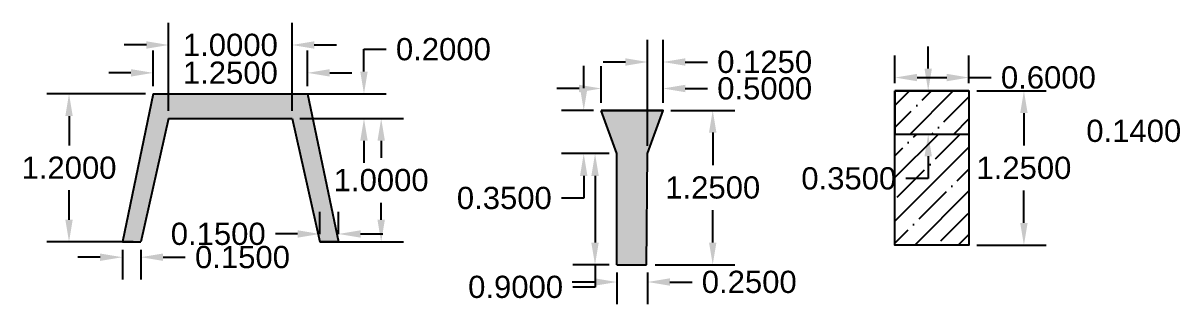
# Model space of a CAD drawing. Header units: inches. Extents: x -9.8 to 16, y -17.1 to 5.8.
# Drawn here: x -4.9 to 4.32, y 2.32 to 4.6 of the extents above; entities that cross this region are included whole.
import ezdxf

# ---------------------------------------------------------------- set-up
doc = ezdxf.new("R2010")
doc.units = ezdxf.units.IN
doc.header["$MEASUREMENT"] = 0
doc.styles.get("Standard").update_dxf_attribs({"font": 'arial.ttf'})
doc.dimstyles.get("Standard").update_dxf_attribs({"dimtxt": 0.18, "dimasz": 0.18, "dimexe": 0.18, "dimexo": 0.0625, "dimgap": 0.09, "dimtad": 0, "dimtih": 1, "dimtoh": 1, "dimdec": 4, "dimzin": 0, "dimdsep": 46, "dimtxsty": 'Standard', "dimcen": 0.09, "dimadec": 0, "dimazin": 0, "dimtfac": 1, "dimtdec": 4, "dimtofl": 0, "dimtmove": 0, "dimatfit": 3, "dimfxl": 1, "dimtolj": 1, "dimtzin": 0, "dimarcsym": 0})

# ---------------------------------------------------------------- blocks, each defined once
blk = doc.blocks.new('*D5')
at = {"color": 0, "lineweight": -2, "transparency": 16777216}
for p, q in [((-3.8423, 4.0915), (-3.8423, 4.3784)), ((-2.5923, 4.0915), (-2.5923, 4.3784)), ((-4.0223, 4.1984), (-4.2023, 4.1984)), ((-2.4123, 4.1984), (-2.2323, 4.1984))]:
    blk.add_line(p, q, dxfattribs=at)
at = {"color": 0, "transparency": 16777216}
for points in [[(-4.0223, 4.2284), (-4.0223, 4.1684), (-3.8423, 4.1984)], [(-2.4123, 4.2284), (-2.4123, 4.1684), (-2.5923, 4.1984)]]:
    blk.add_solid(points, dxfattribs=at)
at = {"layer": 'Defpoints', "color": 0, "transparency": 16777216}
for p in [(-2.5923, 4.1984), (-3.8423, 4.029), (-2.5923, 4.029)]:
    blk.add_point(p, dxfattribs=at)
at = {"color": 0, "transparency": 16777216, "insert": (-3.2173, 4.1984), "char_height": 0.18, "attachment_point": 5}
blk.add_mtext('\\A1;1.2500', dxfattribs=at)
blk = doc.blocks.new('*D6')
at = {"color": 0, "lineweight": -2, "transparency": 16777216}
for p, q in [((-4.0923, 2.7665), (-4.0923, 2.5255)), ((-3.9423, 2.7665), (-3.9423, 2.5255)), ((-4.2723, 2.7055), (-4.4523, 2.7055)), ((-3.7623, 2.7055), (-3.5823, 2.7055))]:
    blk.add_line(p, q, dxfattribs=at)
at = {"color": 0, "transparency": 16777216}
for points in [[(-4.2723, 2.7355), (-4.2723, 2.6755), (-4.0923, 2.7055)], [(-3.7623, 2.7355), (-3.7623, 2.6755), (-3.9423, 2.7055)]]:
    blk.add_solid(points, dxfattribs=at)
at = {"layer": 'Defpoints', "color": 0, "transparency": 16777216}
for p in [(-4.0923, 2.829), (-3.9423, 2.829), (-3.9423, 2.7055)]:
    blk.add_point(p, dxfattribs=at)
at = {"color": 0, "transparency": 16777216, "insert": (-3.119, 2.7055), "char_height": 0.18, "attachment_point": 5}
blk.add_mtext('\\A1;0.1500', dxfattribs=at)
blk = doc.blocks.new('*D7')
at = {"color": 0, "lineweight": -2, "transparency": 16777216}
for p, q in [((-2.4923, 2.8915), (-2.4923, 3.0737)), ((-2.3423, 2.8915), (-2.3423, 3.0737)), ((-2.6723, 2.8937), (-2.8523, 2.8937)), ((-2.1623, 2.8937), (-1.9823, 2.8937))]:
    blk.add_line(p, q, dxfattribs=at)
at = {"color": 0, "transparency": 16777216}
for points in [[(-2.6723, 2.9237), (-2.6723, 2.8637), (-2.4923, 2.8937)], [(-2.1623, 2.9237), (-2.1623, 2.8637), (-2.3423, 2.8937)]]:
    blk.add_solid(points, dxfattribs=at)
at = {"layer": 'Defpoints', "color": 0, "transparency": 16777216}
for p in [(-2.4923, 2.8937), (-2.4923, 2.829), (-2.3423, 2.829)]:
    blk.add_point(p, dxfattribs=at)
at = {"color": 0, "transparency": 16777216, "insert": (-3.3157, 2.8937), "char_height": 0.18, "attachment_point": 5}
blk.add_mtext('\\A1;0.1500', dxfattribs=at)
blk = doc.blocks.new('*D8')
at = {"color": 0, "lineweight": -2, "transparency": 16777216}
for p, q in [((-3.7173, 3.8915), (-3.7173, 4.6041)), ((-2.7173, 3.8915), (-2.7173, 4.6041)), ((-3.8973, 4.4241), (-4.0773, 4.4241)), ((-2.5373, 4.4241), (-2.3573, 4.4241))]:
    blk.add_line(p, q, dxfattribs=at)
at = {"color": 0, "transparency": 16777216}
for points in [[(-3.8973, 4.4541), (-3.8973, 4.3941), (-3.7173, 4.4241)], [(-2.5373, 4.4541), (-2.5373, 4.3941), (-2.7173, 4.4241)]]:
    blk.add_solid(points, dxfattribs=at)
at = {"layer": 'Defpoints', "color": 0, "transparency": 16777216}
for p in [(-2.7173, 4.4241), (-3.7173, 3.829), (-2.7173, 3.829)]:
    blk.add_point(p, dxfattribs=at)
at = {"color": 0, "transparency": 16777216, "insert": (-3.2173, 4.4241), "char_height": 0.18, "attachment_point": 5}
blk.add_mtext('\\A1;1.0000', dxfattribs=at)
blk = doc.blocks.new('*D9')
at = {"color": 0, "lineweight": -2, "transparency": 16777216}
for p, q in [((-2.1349, 4.209), (-2.1349, 4.389)), ((-2.1349, 4.389), (-1.9549, 4.389)), ((-2.6548, 4.029), (-1.9549, 4.029)), ((-2.6548, 3.829), (-1.9549, 3.829)), ((-2.1349, 3.649), (-2.1349, 3.469))]:
    blk.add_line(p, q, dxfattribs=at)
at = {"color": 0, "transparency": 16777216}
for points in [[(-2.1649, 4.209), (-2.1049, 4.209), (-2.1349, 4.029)], [(-2.1649, 3.649), (-2.1049, 3.649), (-2.1349, 3.829)]]:
    blk.add_solid(points, dxfattribs=at)
at = {"layer": 'Defpoints', "color": 0, "transparency": 16777216}
for p in [(-2.7173, 4.029), (-2.1349, 4.029), (-2.7173, 3.829)]:
    blk.add_point(p, dxfattribs=at)
at = {"color": 0, "transparency": 16777216, "insert": (-1.4916, 4.389), "char_height": 0.18, "attachment_point": 5}
blk.add_mtext('\\A1;0.2000', dxfattribs=at)
blk = doc.blocks.new('*D10')
at = {"color": 0, "lineweight": -2, "transparency": 16777216}
for p, q in [((-0.0873, 2.5817), (-0.0873, 2.3246)), ((0.1627, 2.5817), (0.1627, 2.3246)), ((-0.2673, 2.5046), (-0.4473, 2.5046)), ((0.3427, 2.5046), (0.5227, 2.5046))]:
    blk.add_line(p, q, dxfattribs=at)
at = {"color": 0, "transparency": 16777216}
for points in [[(-0.2673, 2.5346), (-0.2673, 2.4746), (-0.0873, 2.5046)], [(0.3427, 2.5346), (0.3427, 2.4746), (0.1627, 2.5046)]]:
    blk.add_solid(points, dxfattribs=at)
at = {"layer": 'Defpoints', "color": 0, "transparency": 16777216}
for p in [(-0.0873, 2.6442), (0.1627, 2.6442), (0.1627, 2.5046)]:
    blk.add_point(p, dxfattribs=at)
at = {"color": 0, "transparency": 16777216, "insert": (0.986, 2.5046), "char_height": 0.18, "attachment_point": 5}
blk.add_mtext('\\A1;0.2500', dxfattribs=at)
blk = doc.blocks.new('*D11')
at = {"color": 0, "lineweight": -2, "transparency": 16777216}
for p, q in [((2.8284, 4.053), (3.391, 4.053)), ((3.211, 3.873), (3.211, 3.6099)), ((3.211, 2.983), (3.211, 3.2461)), ((2.8284, 2.803), (3.391, 2.803))]:
    blk.add_line(p, q, dxfattribs=at)
at = {"color": 0, "transparency": 16777216}
for points in [[(3.181, 3.873), (3.241, 3.873), (3.211, 4.053)], [(3.181, 2.983), (3.241, 2.983), (3.211, 2.803)]]:
    blk.add_solid(points, dxfattribs=at)
at = {"layer": 'Defpoints', "color": 0, "transparency": 16777216}
for p in [(2.7659, 4.053), (2.7659, 2.803), (3.211, 2.803)]:
    blk.add_point(p, dxfattribs=at)
at = {"color": 0, "transparency": 16777216, "insert": (3.211, 3.428), "char_height": 0.18, "attachment_point": 5}
blk.add_mtext('\\A1;1.2500', dxfattribs=at)
blk = doc.blocks.new('*D37')
at = {"color": 0, "lineweight": -2, "transparency": 16777216}
for p, q in [((-3.9048, 4.029), (-4.7043, 4.029)), ((-4.5243, 3.849), (-4.5243, 3.6109)), ((-4.5243, 3.009), (-4.5243, 3.2471)), ((-4.0048, 2.829), (-4.7043, 2.829))]:
    blk.add_line(p, q, dxfattribs=at)
at = {"color": 0, "transparency": 16777216}
for points in [[(-4.5543, 3.849), (-4.4943, 3.849), (-4.5243, 4.029)], [(-4.5543, 3.009), (-4.4943, 3.009), (-4.5243, 2.829)]]:
    blk.add_solid(points, dxfattribs=at)
at = {"layer": 'Defpoints', "color": 0, "transparency": 16777216}
for p in [(-3.8423, 4.029), (-4.5243, 2.829), (-3.9423, 2.829)]:
    blk.add_point(p, dxfattribs=at)
at = {"color": 0, "transparency": 16777216, "insert": (-4.5243, 3.429), "char_height": 0.18, "attachment_point": 5}
blk.add_mtext('\\A1;1.2000', dxfattribs=at)
blk = doc.blocks.new('*D38')
at = {"color": 0, "lineweight": -2, "transparency": 16777216}
for p, q in [((-2.6548, 3.829), (-1.8156, 3.829)), ((-1.9956, 3.649), (-1.9956, 3.5109)), ((-1.9956, 3.009), (-1.9956, 3.1471)), ((-2.4298, 2.829), (-1.8156, 2.829))]:
    blk.add_line(p, q, dxfattribs=at)
at = {"color": 0, "transparency": 16777216}
for points in [[(-2.0256, 3.649), (-1.9656, 3.649), (-1.9956, 3.829)], [(-2.0256, 3.009), (-1.9656, 3.009), (-1.9956, 2.829)]]:
    blk.add_solid(points, dxfattribs=at)
at = {"layer": 'Defpoints', "color": 0, "transparency": 16777216}
for p in [(-2.7173, 3.829), (-1.9956, 3.829), (-2.4923, 2.829)]:
    blk.add_point(p, dxfattribs=at)
at = {"color": 0, "transparency": 16777216, "insert": (-1.9956, 3.329), "char_height": 0.18, "attachment_point": 5}
blk.add_mtext('\\A1;1.0000', dxfattribs=at)
blk = doc.blocks.new('*D57')
at = {"color": 0, "lineweight": -2, "transparency": 16777216}
for p, q in [((2.4356, 4.233), (2.4356, 4.413)), ((2.2284, 4.053), (2.6156, 4.053)), ((2.2284, 3.703), (2.6156, 3.703)), ((2.4356, 3.523), (2.4356, 3.343)), ((2.4356, 3.343), (2.2556, 3.343))]:
    blk.add_line(p, q, dxfattribs=at)
at = {"color": 0, "transparency": 16777216}
for points in [[(2.4056, 4.233), (2.4656, 4.233), (2.4356, 4.053)], [(2.4056, 3.523), (2.4656, 3.523), (2.4356, 3.703)]]:
    blk.add_solid(points, dxfattribs=at)
at = {"layer": 'Defpoints', "color": 0, "transparency": 16777216}
for p in [(2.1659, 4.053, 0.25), (2.1659, 3.703, 0.125), (2.4356, 3.703)]:
    blk.add_point(p, dxfattribs=at)
at = {"color": 0, "transparency": 16777216, "insert": (1.7923, 3.343), "char_height": 0.18, "attachment_point": 5}
blk.add_mtext('\\A1;0.3500', dxfattribs=at)
blk = doc.blocks.new('*D69')
at = {"color": 0, "lineweight": -2, "transparency": 16777216}
for p, q in [((4.7441, 4.4078), (4.7441, 4.5878)), ((4.9287, 4.2278), (4.5641, 4.2278)), ((4.9912, 4.0878), (4.5641, 4.0878)), ((4.7441, 3.9078), (4.7441, 3.7278)), ((4.7441, 3.7278), (4.5641, 3.7278))]:
    blk.add_line(p, q, dxfattribs=at)
at = {"color": 0, "transparency": 16777216}
for points in [[(4.7141, 4.4078), (4.7741, 4.4078), (4.7441, 4.2278)], [(4.7141, 3.9078), (4.7741, 3.9078), (4.7441, 4.0878)]]:
    blk.add_solid(points, dxfattribs=at)
at = {"layer": 'Defpoints', "color": 0, "transparency": 16777216}
for p in [(4.9912, 4.2278), (4.7441, 4.0878), (5.0537, 4.0878)]:
    blk.add_point(p, dxfattribs=at)
at = {"color": 0, "transparency": 16777216, "insert": (4.1008, 3.7278), "char_height": 0.18, "attachment_point": 5}
blk.add_mtext('\\A1;0.1400', dxfattribs=at)
blk = doc.blocks.new('*D81')
at = {"color": 0, "lineweight": -2, "transparency": 16777216}
for p, q in [((-0.2123, 3.9567), (-0.2123, 4.2517)), ((0.2877, 3.9567), (0.2877, 4.2517)), ((-0.3923, 4.0717), (-0.5723, 4.0717)), ((0.4677, 4.0717), (0.6477, 4.0717))]:
    blk.add_line(p, q, dxfattribs=at)
at = {"color": 0, "transparency": 16777216}
for points in [[(-0.3923, 4.1017), (-0.3923, 4.0417), (-0.2123, 4.0717)], [(0.4677, 4.1017), (0.4677, 4.0417), (0.2877, 4.0717)]]:
    blk.add_solid(points, dxfattribs=at)
at = {"layer": 'Defpoints', "color": 0, "transparency": 16777216}
for p in [(0.2877, 4.0717), (-0.2123, 3.8942), (0.2877, 3.8942)]:
    blk.add_point(p, dxfattribs=at)
at = {"color": 0, "transparency": 16777216, "insert": (1.111, 4.0717), "char_height": 0.18, "attachment_point": 5}
blk.add_mtext('\\A1;0.5000', dxfattribs=at)
blk = doc.blocks.new('*D82')
at = {"color": 0, "lineweight": -2, "transparency": 16777216}
for p, q in [((0.3502, 3.8942), (0.8701, 3.8942)), ((0.6901, 3.7142), (0.6901, 3.4511)), ((0.6901, 2.8242), (0.6901, 3.0873)), ((0.2252, 2.6442), (0.8701, 2.6442))]:
    blk.add_line(p, q, dxfattribs=at)
at = {"color": 0, "transparency": 16777216}
for points in [[(0.6601, 3.7142), (0.7201, 3.7142), (0.6901, 3.8942)], [(0.6601, 2.8242), (0.7201, 2.8242), (0.6901, 2.6442)]]:
    blk.add_solid(points, dxfattribs=at)
at = {"layer": 'Defpoints', "color": 0, "transparency": 16777216}
for p in [(0.2877, 3.8942), (0.6901, 3.8942), (0.1627, 2.6442)]:
    blk.add_point(p, dxfattribs=at)
at = {"color": 0, "transparency": 16777216, "insert": (0.6901, 3.2692), "char_height": 0.18, "attachment_point": 5}
blk.add_mtext('\\A1;1.2500', dxfattribs=at)
blk = doc.blocks.new('*D83')
at = {"color": 0, "lineweight": -2, "transparency": 16777216}
for p, q in [((0.1627, 3.6067), (0.1627, 4.4663)), ((0.2877, 3.9567), (0.2877, 4.4663)), ((-0.0173, 4.2863), (-0.1973, 4.2863)), ((0.4677, 4.2863), (0.6477, 4.2863))]:
    blk.add_line(p, q, dxfattribs=at)
at = {"color": 0, "transparency": 16777216}
for points in [[(-0.0173, 4.3163), (-0.0173, 4.2563), (0.1627, 4.2863)], [(0.4677, 4.3163), (0.4677, 4.2563), (0.2877, 4.2863)]]:
    blk.add_solid(points, dxfattribs=at)
at = {"layer": 'Defpoints', "color": 0, "transparency": 16777216}
for p in [(0.2877, 4.2863), (0.2877, 3.8942), (0.1627, 3.5442)]:
    blk.add_point(p, dxfattribs=at)
at = {"color": 0, "transparency": 16777216, "insert": (1.111, 4.2863), "char_height": 0.18, "attachment_point": 5}
blk.add_mtext('\\A1;0.1250', dxfattribs=at)
blk = doc.blocks.new('*D84')
at = {"color": 0, "lineweight": -2, "transparency": 16777216}
for p, q in [((-0.3547, 4.0742), (-0.3547, 4.2542)), ((-0.2748, 3.8942), (-0.5347, 3.8942)), ((-0.1498, 3.5442), (-0.5347, 3.5442)), ((-0.3547, 3.3642), (-0.3547, 3.1842)), ((-0.3547, 3.1842), (-0.5347, 3.1842))]:
    blk.add_line(p, q, dxfattribs=at)
at = {"color": 0, "transparency": 16777216}
for points in [[(-0.3847, 4.0742), (-0.3247, 4.0742), (-0.3547, 3.8942)], [(-0.3847, 3.3642), (-0.3247, 3.3642), (-0.3547, 3.5442)]]:
    blk.add_solid(points, dxfattribs=at)
at = {"layer": 'Defpoints', "color": 0, "transparency": 16777216}
for p in [(-0.2123, 3.8942), (-0.3547, 3.5442), (-0.0873, 3.5442)]:
    blk.add_point(p, dxfattribs=at)
at = {"color": 0, "transparency": 16777216, "insert": (-0.998, 3.1842), "char_height": 0.18, "attachment_point": 5}
blk.add_mtext('\\A1;0.3500', dxfattribs=at)
blk = doc.blocks.new('*D85')
at = {"color": 0, "lineweight": -2, "transparency": 16777216}
for p, q in [((-0.1498, 3.5442), (-0.4432, 3.5442)), ((-0.2632, 3.3642), (-0.2632, 2.8242)), ((-0.1498, 2.6442), (-0.4432, 2.6442)), ((-0.2632, 2.6442), (-0.2632, 2.4642)), ((-0.2632, 2.4642), (-0.4432, 2.4642))]:
    blk.add_line(p, q, dxfattribs=at)
at = {"color": 0, "transparency": 16777216}
for points in [[(-0.2932, 3.3642), (-0.2332, 3.3642), (-0.2632, 3.5442)], [(-0.2932, 2.8242), (-0.2332, 2.8242), (-0.2632, 2.6442)]]:
    blk.add_solid(points, dxfattribs=at)
at = {"layer": 'Defpoints', "color": 0, "transparency": 16777216}
for p in [(-0.0873, 3.5442), (-0.2632, 2.6442), (-0.0873, 2.6442)]:
    blk.add_point(p, dxfattribs=at)
at = {"color": 0, "transparency": 16777216, "insert": (-0.9066, 2.4642), "char_height": 0.18, "attachment_point": 5}
blk.add_mtext('\\A1;0.9000', dxfattribs=at)
blk = doc.blocks.new('*D86')
at = {"color": 0, "lineweight": -2, "transparency": 16777216}
for p, q in [((2.1659, 4.1155), (2.1659, 4.3403)), ((2.7659, 4.1155), (2.7659, 4.3403)), ((2.3459, 4.1603), (2.5859, 4.1603)), ((2.7659, 4.1603), (2.9459, 4.1603))]:
    blk.add_line(p, q, dxfattribs=at)
at = {"color": 0, "transparency": 16777216}
for points in [[(2.3459, 4.1903), (2.3459, 4.1303), (2.1659, 4.1603)], [(2.5859, 4.1903), (2.5859, 4.1303), (2.7659, 4.1603)]]:
    blk.add_solid(points, dxfattribs=at)
at = {"layer": 'Defpoints', "color": 0, "transparency": 16777216}
for p in [(2.7659, 4.1603), (2.1659, 4.053), (2.7659, 4.053)]:
    blk.add_point(p, dxfattribs=at)
at = {"color": 0, "transparency": 16777216, "insert": (3.4092, 4.1603), "char_height": 0.18, "attachment_point": 5}
blk.add_mtext('\\A1;0.6000', dxfattribs=at)

msp = doc.modelspace()

# ---------------------------------------------------------------- hatches: boundary and pattern name
h = msp.add_hatch(color=256)
h.dxf.hatch_style = 1
h.paths.add_polyline_path([(-3.71733, 3.82902), (-2.71733, 3.82902), (-2.49233, 2.82902), (-2.34233, 2.82902), (-2.59233, 4.02902), (-3.84233, 4.02902), (-4.09233, 2.82902), (-3.94233, 2.82902)])
h = msp.add_hatch()
h.set_pattern_fill('ANSI35', color=256)
h.set_pattern_definition([(45, (-1.5273, 1.77797), (-0.176777, 0.176777), []), (45, (-1.35053, 1.77797), (-0.176777, 0.176777), [0.3125, -0.0625, 0, -0.0625])])
h.paths.add_polyline_path([(2.7659, 3.70301), (2.7659, 4.05301), (2.1659, 4.05301), (2.1659, 3.70301)], flags=17)
h.paths.add_polyline_path([(2.7659, 4.05301), (2.1659, 4.05301), (2.1659, 2.80301), (2.7659, 2.80301)])
h = msp.add_hatch()
h.set_pattern_fill('ANSI35', color=256)
h.paths.add_polyline_path([(2.7659, 4.05301), (2.1659, 4.05301), (2.1659, 3.70301), (2.7659, 3.70301)])
h = msp.add_hatch(color=256)
h.dxf.hatch_style = 1
h.paths.add_polyline_path([(0.16267, 3.54422), (0.28767, 3.89422), (-0.21233, 3.89422), (-0.08733, 3.54422), (-0.08733, 2.64422), (0.15499, 2.64422)])

# ---------------------------------------------------------------- linework, layer by layer
for p, q in [((-3.84233, 4.02902), (-4.09233, 2.82902)), ((-3.84233, 4.02902), (-2.59233, 4.02902)), ((-2.59233, 4.02902), (-2.59233, 4.02902)), ((-2.59233, 4.02902), (-2.34233, 2.82902)), ((2.1659, 4.05301), (2.1659, 3.70301)), ((2.1659, 3.70301, -0.125), (2.1659, 4.05301, -0.25)), ((2.1659, 4.05301, 0.25), (2.1659, 3.70301, 0.125)), ((2.1659, 4.05301, -0.25), (2.1659, 4.05301, 0.25)), ((2.1659, 4.05301, 0.25), (2.7659, 4.05301, 0.25)), ((2.7659, 4.05301, -0.25), (2.7659, 3.70301, -0.125)), ((2.7659, 4.05301, 0.25), (2.7659, 3.70301, 0.125)), ((2.7659, 4.05301, 0.25), (2.7659, 4.05301, -0.25418)), ((-0.08733, 3.54422), (-0.21233, 3.89422)), ((-0.21233, 3.89422), (0.28767, 3.89422)), ((0.16267, 3.54422), (0.28767, 3.89422)), ((-3.71733, 3.82902), (-3.94233, 2.82902)), ((-2.71733, 3.82902), (-2.49233, 2.82902)), ((2.1659, 3.70301), (2.7659, 3.70301)), ((-0.08733, 2.64422), (-0.08733, 3.54422)), ((0.15499, 2.64422), (0.16267, 3.54422)), ((-4.09233, 2.82902), (-3.94233, 2.82902)), ((-4.09233, 2.82902), (-3.94233, 2.82902)), ((-2.34233, 2.82902), (-2.49233, 2.82902)), ((-2.49233, 2.82902), (-2.34233, 2.82902)), ((-0.08733, 2.64422), (0.15499, 2.64422))]:
    msp.add_line(p, q)
for points in [[(2.1659, 4.05301), (2.7659, 4.05301), (2.7659, 2.80301), (2.1659, 2.80301)], [(-0.21233, 3.89422), (0.28767, 3.89422), (0.28767, 3.89422), (-0.21233, 3.89422)]]:
    msp.add_lwpolyline(points, close=True)
at = {"elevation": -0.25}
msp.add_lwpolyline([(2.1659, 4.05301), (2.7659, 4.05301), (2.7659, 4.05301), (2.1659, 4.05301)], close=True, dxfattribs=at)
msp.add_lwpolyline([(-3.71733, 3.82902), (-2.71733, 3.82902)])

# ---------------------------------------------------------------- dimensions: what is measured, and where the dimension line sits
for base, p1, p2, picture, middle in [((-2.71733, 4.42413), (-3.71733, 3.82902), (-2.71733, 3.82902), '*D8', (-3.21733, 4.42413)), ((-2.59233, 4.19841), (-3.84233, 4.02902), (-2.59233, 4.02902), '*D5', (-3.21733, 4.19841)), ((-2.49233, 2.89375), (-2.34233, 2.82902), (-2.49233, 2.82902), '*D7', (-3.31566, 2.89375)), ((-3.94233, 2.70548), (-4.09233, 2.82902), (-3.94233, 2.82902), '*D6', (-3.11901, 2.70548)), ((0.16267, 2.50462), (-0.08733, 2.64422), (0.16267, 2.64422), '*D10', (0.98599, 2.50462))]:
    dim = msp.add_linear_dim(base=base, p1=p1, p2=p2, dimstyle='Standard')
    dim.commit()
    dim.dimension.update_dxf_attribs({"geometry": picture, "text_midpoint": middle})
for base, p1, p2, picture, middle in [((4.74412, 4.08779), (4.99118, 4.22779), (5.05368, 4.08779), '*D69', (4.1008, 3.72779)), ((-2.13494, 4.02902), (-2.71733, 3.82902), (-2.71733, 4.02902), '*D9', (-1.49162, 4.38902)), ((2.43559, 3.70301), (2.1659, 4.05301, 0.25), (2.1659, 3.70301, 0.125), '*D57', (1.79227, 3.34301)), ((-4.5243, 2.82902), (-3.84233, 4.02902), (-3.94233, 2.82902), '*D37', (-4.5243, 3.42902)), ((3.21101, 2.80301), (2.7659, 4.05301), (2.7659, 2.80301), '*D11', (3.21101, 3.42801)), ((-1.99556, 3.82902), (-2.49233, 2.82902), (-2.71733, 3.82902), '*D38', (-1.99556, 3.32902))]:
    dim = msp.add_linear_dim(base=base, p1=p1, p2=p2, angle=90, dimstyle='Standard')
    dim.commit()
    dim.dimension.update_dxf_attribs({"geometry": picture, "text_midpoint": middle})
at = {"color": 0}
for base, p1, p2, picture, middle in [((0.28767, 4.28633), (0.16267, 3.54422), (0.28767, 3.89422), '*D83', (1.11099, 4.28633)), ((2.7659, 4.16034), (2.1659, 4.05301), (2.7659, 4.05301), '*D86', (3.40922, 4.16034)), ((0.28767, 4.07167), (-0.21233, 3.89422), (0.28767, 3.89422), '*D81', (1.11099, 4.07167))]:
    dim = msp.add_linear_dim(base=base, p1=p1, p2=p2, dimstyle='Standard', dxfattribs=at)
    dim.commit()
    dim.dimension.update_dxf_attribs({"geometry": picture, "text_midpoint": middle})
for base, p1, p2, picture, middle in [((-0.35473, 3.54422), (-0.21233, 3.89422), (-0.08733, 3.54422), '*D84', (-0.99805, 3.18422)), ((0.69005, 3.89422), (0.16267, 2.64422), (0.28767, 3.89422), '*D82', (0.69005, 3.26922)), ((-0.26324, 2.64422), (-0.08733, 3.54422), (-0.08733, 2.64422), '*D85', (-0.90657, 2.46422))]:
    dim = msp.add_linear_dim(base=base, p1=p1, p2=p2, angle=90, dimstyle='Standard', dxfattribs=at)
    dim.commit()
    dim.dimension.update_dxf_attribs({"geometry": picture, "text_midpoint": middle})

doc.saveas('drawing.dxf')
